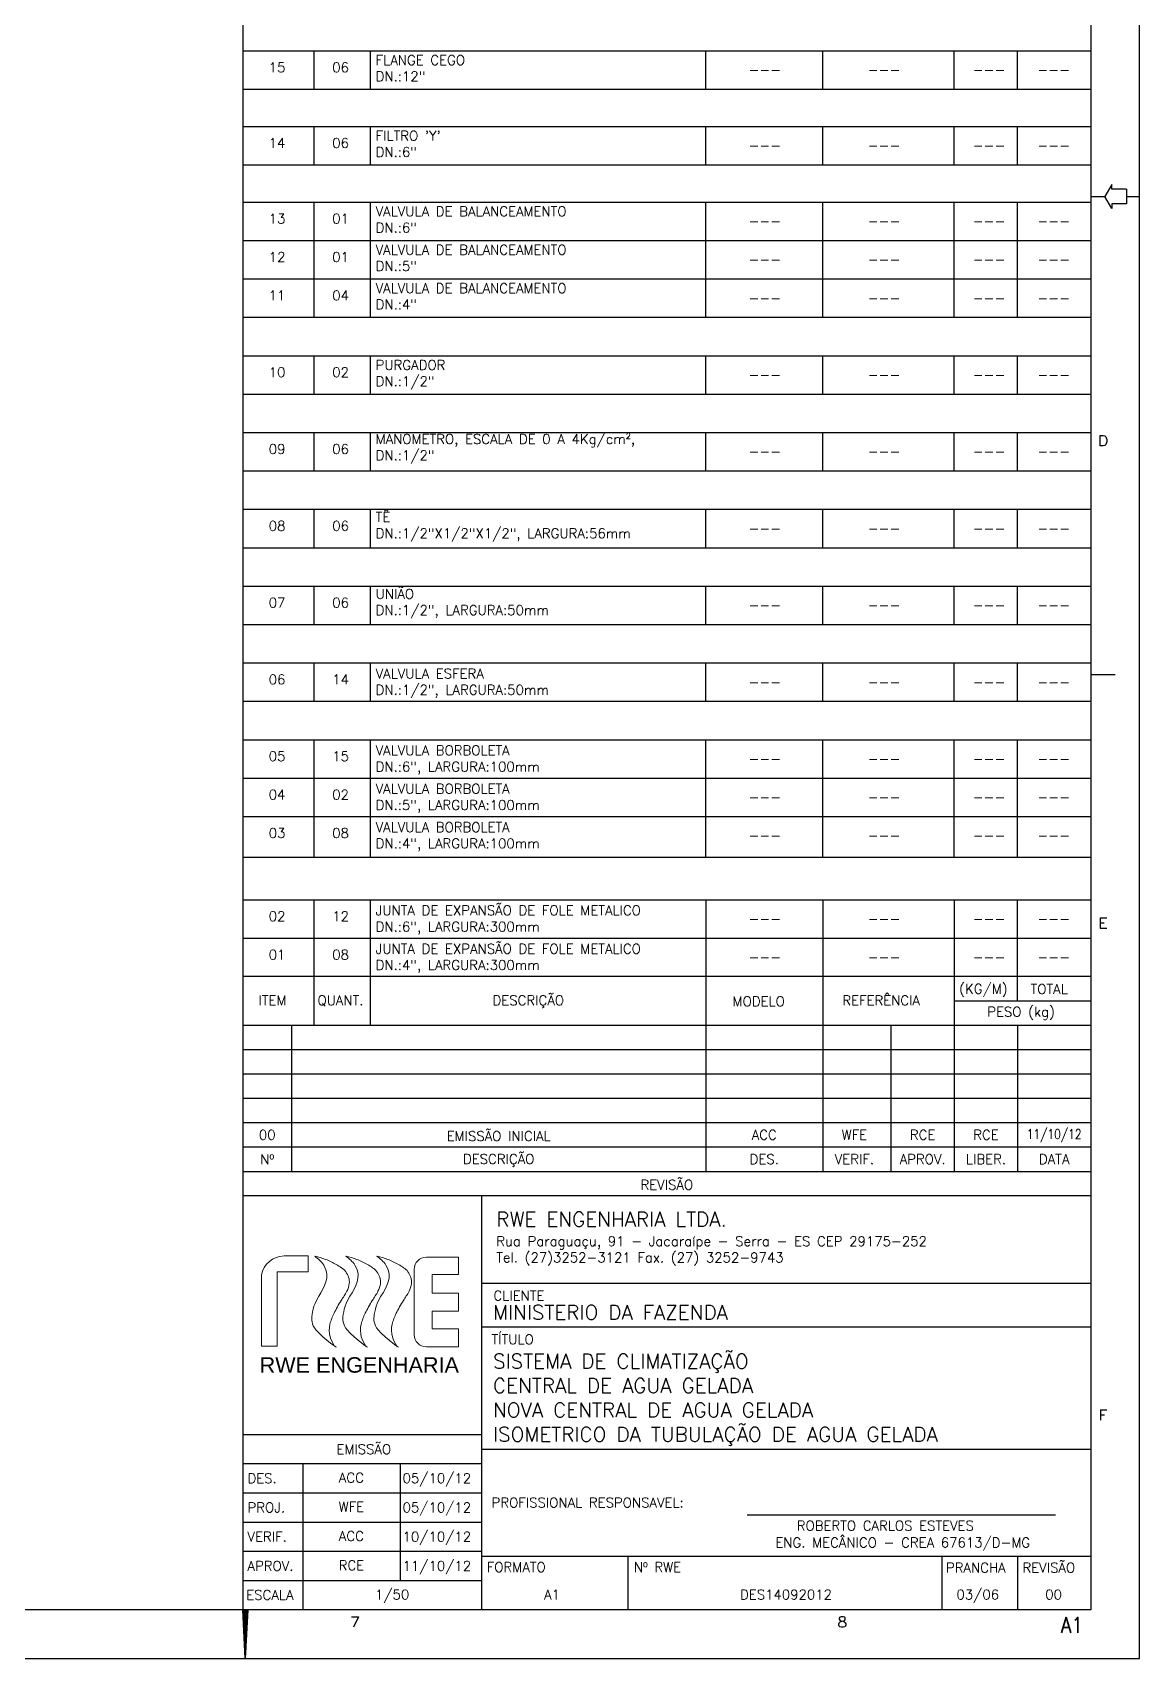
# Model space of a CAD drawing. Header units: millimetres. Extents: x -312439 to 477422, y -331570 to 212570.
# Drawn here: x 368584 to 379942, y 117031 to 133720 of the extents above; entities that cross this region are included whole.
import ezdxf
from ezdxf.enums import TextEntityAlignment as Align

# ---------------------------------------------------------------- set-up
doc = ezdxf.new("R2010")
doc.units = ezdxf.units.MM
doc.layers.add('FORMATO A1', color=1, linetype='Continuous')
doc.styles.add('ROMANS', font='romans.shx', dxfattribs={"height": 187.5})
doc.styles.get("Standard").update_dxf_attribs({"font": 'arial.ttf'})

# ---------------------------------------------------------------- blocks, each defined once
blk = doc.blocks.new('A$C2D342850')
at = {"layer": 'FORMATO A1', "color": 1, "linetype": 'Continuous'}
for p, q in [((84100, -59400), (84100, 0)), ((83533.6, -29142), (83390.3, -29390.1)), ((83533.6, -29242), (83533.6, -29142)), ((83833.6, -29242), (83533.6, -29242)), ((83833.6, -29241.8), (83833.6, -29538.3)), ((83100, -29390), (83390.3, -29390)), ((83533.6, -29638.3), (83390.3, -29390.1)), ((83533.6, -29538.3), (83533.6, -29638.3)), ((83833.6, -29538.3), (83533.6, -29538.3)), ((83833.6, -29390), (84100, -29390)), ((83283.79, -34293.44), (83283.79, -34510)), ((83100, -39200), (83600, -39200)), ((83294.1, -44193.44), (83428.16, -44193.44)), ((83294.1, -44193.44), (83294.1, -44410)), ((83294.1, -44296.56), (83376.6, -44296.56)), ((83294.1, -44410), (83428.16, -44410)), ((83299.27, -54293.44), (83299.27, -54510)), ((83299.27, -54293.44), (83433.33, -54293.44)), ((83299.27, -54396.56), (83381.77, -54396.56)), ((65750, -59400), (65699.5, -58400)), ((65705, -58400), (65705, -58508.91)), ((65714, -58400), (65714, -58687.13)), ((65723, -58400), (65723, -58865.35)), ((65732, -58400), (65732, -59043.56)), ((65741, -58400), (65741, -59221.78)), ((65800.5, -58400), (65750, -59400)), ((65750, -58400), (65750, -59400)), ((65759, -58400), (65759, -59221.78)), ((65768, -58400), (65768, -59043.56)), ((65777, -58400), (65777, -58865.35)), ((65786, -58400), (65786, -58687.13)), ((65795, -58400), (65795, -58508.91)), ((67927.8, -58543.44), (68072.17, -58543.44)), ((68072.17, -58543.44), (67969.05, -58760)), ((0, -59400), (84100, -59400))]:
    blk.add_line(p, q, dxfattribs=at)
at = {"layer": 'FORMATO A1', "color": 2, "linetype": 'Continuous'}
for p, q in [((83100, -1000), (83100, -58400)), ((83100, -43400.56), (83100, -46400.56)), ((83100, -58400), (2500, -58400))]:
    blk.add_line(p, q, dxfattribs=at)
at = {"layer": 'FORMATO A1', "color": 1, "linetype": 'Continuous'}
for points in [[(83283.79, -34293.44), (83355.98, -34293.44), (83386.92, -34303.75), (83407.54, -34324.37), (83417.85, -34345), (83428.17, -34375.94), (83428.17, -34427.5), (83417.85, -34458.44), (83407.54, -34479.06), (83386.92, -34499.69), (83355.98, -34510), (83283.79, -34510)], [(77980.2, -58543.44), (77949.26, -58553.75), (77938.95, -58574.37), (77938.95, -58595), (77949.26, -58615.62), (77969.89, -58625.94), (78011.14, -58636.25), (78042.08, -58646.56), (78062.7, -58667.19), (78073.01, -58687.81), (78073.01, -58718.75), (78062.7, -58739.37), (78052.39, -58749.69), (78021.45, -58760), (77980.2, -58760), (77949.26, -58749.69), (77938.95, -58739.37), (77928.64, -58718.75), (77928.64, -58687.81), (77938.95, -58667.19), (77959.58, -58646.56), (77990.51, -58636.25), (78031.76, -58625.94), (78052.39, -58615.62), (78062.7, -58595), (78062.7, -58574.37), (78052.39, -58553.75), (78021.45, -58543.44), (77980.2, -58543.44)]]:
    blk.add_lwpolyline(points, dxfattribs=at)
at = {"layer": 'FORMATO A1', "color": 1, "linetype": 'Continuous', "style": 'ROMANS', "width": 0.875}
blk.add_text('A1', height=320, dxfattribs=at).set_placement((82943.7, -58714), align=Align.MIDDLE_RIGHT)

msp = doc.modelspace()

# ---------------------------------------------------------------- linework, layer by layer
at = {"layer": 'FORMATO A1', "color": 1, "linetype": 'Continuous'}
for p, q in [((379942.032, 117031.232, 0), (379942.032, 146731.232, 0)), ((370742.032, 133531.931, 0), (379442.032, 133531.931, 0)), ((371474.442, 133137.799, 0), (371474.442, 133531.931, 0)), ((372051.779, 133137.799, 0), (372051.779, 133531.931, 0)), ((375492.032, 133137.799, 0), (375492.032, 133531.931, 0)), ((376692.032, 133137.799, 0), (376692.032, 133531.931, 0)), ((378042.032, 133137.799, 0), (378042.032, 133531.931, 0)), ((378692.032, 133137.799, 0), (378692.032, 133531.931, 0)), ((370742.032, 133137.799, 0), (379442.032, 133137.799, 0)), ((370742.032, 132755.686, 0), (379442.032, 132755.686, 0)), ((371474.442, 132361.554, 0), (371474.442, 132755.686, 0)), ((372051.779, 132361.554, 0), (372051.779, 132755.686, 0)), ((375492.032, 132361.554, 0), (375492.032, 132755.686, 0)), ((376692.032, 132361.554, 0), (376692.032, 132755.686, 0)), ((378042.032, 132361.554, 0), (378042.032, 132755.686, 0)), ((378692.032, 132361.554, 0), (378692.032, 132755.686, 0)), ((370742.032, 132361.554, 0), (379442.032, 132361.554, 0)), ((370742.032, 131979.442, 0), (379442.032, 131979.442, 0)), ((371474.442, 130797.044, 0), (371474.442, 131979.442, 0)), ((372051.779, 130797.044, 0), (372051.779, 131979.442, 0)), ((375492.032, 130797.044, 0), (375492.032, 131979.442, 0)), ((376692.032, 130797.044, 0), (376692.032, 131979.442, 0)), ((378042.032, 130797.044, 0), (378042.032, 131979.442, 0)), ((378692.032, 130797.044, 0), (378692.032, 131979.442, 0)), ((370742.032, 131585.309, 0), (379442.032, 131585.309, 0)), ((370742.032, 131191.177, 0), (379442.032, 131191.177, 0)), ((370742.032, 130797.044, 0), (379442.032, 130797.044, 0)), ((370742.032, 130402.912, 0), (379442.032, 130402.912, 0)), ((371474.442, 130008.78, 0), (371474.442, 130402.912, 0)), ((372051.779, 130008.78, 0), (372051.779, 130402.912, 0)), ((375492.032, 130008.78, 0), (375492.032, 130402.912, 0)), ((376692.032, 130008.78, 0), (376692.032, 130402.912, 0)), ((378042.032, 130008.78, 0), (378042.032, 130402.912, 0)), ((378692.032, 130008.78, 0), (378692.032, 130402.912, 0)), ((370742.032, 130008.78, 0), (379442.032, 130008.78, 0)), ((370742.032, 129614.647, 0), (379442.032, 129614.647, 0)), ((371474.442, 129220.515, 0), (371474.442, 129614.647, 0)), ((372051.779, 129220.515, 0), (372051.779, 129614.647, 0)), ((375492.032, 129220.515, 0), (375492.032, 129614.647, 0)), ((376692.032, 129220.515, 0), (376692.032, 129614.647, 0)), ((378042.032, 129220.515, 0), (378042.032, 129614.647, 0)), ((378692.032, 129220.515, 0), (378692.032, 129614.647, 0)), ((370742.032, 129220.515, 0), (379442.032, 129220.515, 0)), ((370742.032, 128826.382, 0), (379442.032, 128826.382, 0)), ((371474.442, 128432.25, 0), (371474.442, 128826.382, 0)), ((372051.779, 128432.25, 0), (372051.779, 128826.382, 0)), ((375492.032, 128432.25, 0), (375492.032, 128826.382, 0)), ((376692.032, 128432.25, 0), (376692.032, 128826.382, 0)), ((378042.032, 128432.25, 0), (378042.032, 128826.382, 0)), ((378692.032, 128432.25, 0), (378692.032, 128826.382, 0)), ((370742.032, 128432.25, 0), (379442.032, 128432.25, 0)), ((370742.032, 128038.118, 0), (379442.032, 128038.118, 0)), ((371474.442, 127643.985, 0), (371474.442, 128038.118, 0)), ((372051.779, 127643.985, 0), (372051.779, 128038.118, 0)), ((375492.032, 127643.985, 0), (375492.032, 128038.118, 0)), ((376692.032, 127643.985, 0), (376692.032, 128038.118, 0)), ((378042.032, 127643.985, 0), (378042.032, 128038.118, 0)), ((378692.032, 127643.985, 0), (378692.032, 128038.118, 0)), ((370742.032, 127643.985, 0), (379442.032, 127643.985, 0)), ((370742.032, 127249.853, 0), (379442.032, 127249.853, 0)), ((371474.442, 126855.72, 0), (371474.442, 127249.853, 0)), ((372051.779, 126855.72, 0), (372051.779, 127249.853, 0)), ((375492.032, 126855.72, 0), (375492.032, 127249.853, 0)), ((376692.032, 126855.72, 0), (376692.032, 127249.853, 0)), ((378042.032, 126855.72, 0), (378042.032, 127249.853, 0)), ((378692.032, 126855.72, 0), (378692.032, 127249.853, 0)), ((370742.032, 126855.72, 0), (379442.032, 126855.72, 0)), ((370742.032, 126461.588, 0), (379442.032, 126461.588, 0)), ((371474.442, 125255.371, 0), (371474.442, 126461.588, 0)), ((372051.779, 125255.371, 0), (372051.779, 126461.588, 0)), ((375492.032, 125255.371, 0), (375492.032, 126461.588, 0)), ((376692.032, 125255.371, 0), (376692.032, 126461.588, 0)), ((378042.032, 125255.371, 0), (378042.032, 126461.588, 0)), ((378692.032, 125255.371, 0), (378692.032, 126461.588, 0)), ((370742.032, 126067.456, 0), (379442.032, 126067.456, 0)), ((370742.032, 125673.323, 0), (379442.032, 125673.323, 0)), ((370742.032, 125255.371, 0), (379442.032, 125255.371, 0)), ((370742.032, 124819.217, 0), (379442.032, 124819.217, 0)), ((371474.442, 123530.952, 0), (371474.442, 124819.217, 0)), ((372051.779, 123530.952, 0), (372051.779, 124819.217, 0)), ((375492.032, 124819.217, 0), (375492.032, 122030.952, 0)), ((376692.032, 124819.217, 0), (376692.032, 122030.952, 0)), ((378042.032, 124819.217, 0), (378042.032, 122030.952, 0)), ((378692.032, 123780.952, 0), (378692.032, 124819.217, 0)), ((370742.032, 124425.084, 0), (379442.032, 124425.084, 0)), ((379442.032, 124030.952, 0), (370742.032, 124030.952, 0)), ((378042.032, 123780.952, 0), (379442.032, 123780.952, 0)), ((371242.032, 123530.952, 0), (371242.032, 122030.952, 0)), ((377392.032, 123530.952, 0), (377392.032, 122030.952, 0)), ((378692.032, 123530.952, 0), (378692.032, 122030.952, 0)), ((370742.032, 123280.952, 0), (379442.032, 123280.952, 0)), ((370742.032, 123030.952, 0), (379442.032, 123030.952, 0)), ((370742.032, 122780.952, 0), (379442.032, 122780.952, 0)), ((370742.032, 122530.952, 0), (379442.032, 122530.952, 0)), ((370742.032, 122280.952, 0), (379442.032, 122280.952, 0)), ((370742.032, 122030.952, 0), (379442.032, 122030.952, 0)), ((370742.032, 119031.232, 0), (373192.032, 119031.232, 0)), ((371357.238, 119031.232, 0), (371357.238, 117531.232, 0)), ((372354.412, 119031.232, 0), (372354.412, 117831.232, 0)), ((370742.032, 118731.232, 0), (373192.032, 118731.232, 0)), ((375916.289, 118504.591, 0), (379080.342, 118504.591, 0)), ((370742.032, 118431.232, 0), (373192.032, 118431.232, 0)), ((370742.032, 118131.232, 0), (373192.032, 118131.232, 0)), ((377913.91, 118081.232, 0), (377913.91, 117531.232, 0)), ((378692.032, 118081.232, 0), (378692.032, 117531.232, 0)), ((337892.032, 117031.232, 0), (379942.032, 117031.232, 0))]:
    msp.add_line(p, q, dxfattribs=at)
at = {"layer": 'FORMATO A1', "color": 2, "linetype": 'Continuous'}
for p, q in [((370742.032, 146231.232, 0), (370742.032, 117531.232, 0)), ((379442.032, 146231.232, 0), (379442.032, 117531.232, 0)), ((370742.032, 123530.952, 0), (379442.032, 123530.952, 0)), ((379438.432, 121780.952, 0), (370742.032, 121780.952, 0)), ((373192.032, 121780.952, 0), (373192.032, 117531.232, 0)), ((379442.032, 120880.952, 0), (373192.032, 120880.952, 0)), ((379442.032, 120430.952, 0), (373193.832, 120430.952, 0)), ((370742.032, 119331.232, 0), (373192.032, 119331.232, 0)), ((373192.032, 119181.232, 0), (379442.032, 119181.232, 0)), ((373192.032, 118081.232, 0), (379442.032, 118081.232, 0)), ((374692.032, 118081.232, 0), (374692.032, 117531.232, 0)), ((370742.032, 117831.232, 0), (373192.032, 117831.232, 0)), ((379442.032, 117531.232, 0), (339142.032, 117531.232, 0))]:
    msp.add_line(p, q, dxfattribs=at)
at = {"layer": 'FORMATO A1', "color": 140, "linetype": 'ByBlock', "lineweight": 9}
for p, q in [((371411.559, 121162.389, 0), (371164.735, 121162.389, 0)), ((371411.559, 120998.161, 0), (371411.559, 121162.389, 0)), ((371092.7, 120236.416, 0), (371092.7, 120998.161, 0)), ((371092.7, 120998.161, 0), (371411.559, 120998.161, 0)), ((372500.012, 121024.983, 0), (372500.012, 120354.07, 0)), ((372956.162, 121149.555, 0), (372624.584, 121149.555, 0)), ((372956.162, 120971.549, 0), (372956.162, 121149.555, 0)), ((370932.779, 120236.416, 0), (370932.779, 120967.378, 0)), ((372684.602, 120780.674, 0), (372684.602, 120971.549, 0)), ((372684.602, 120971.549, 0), (372956.162, 120971.549, 0)), ((372956.162, 120780.674, 0), (372684.602, 120780.674, 0)), ((372954.016, 120596.234, 0), (372954.016, 120780.674, 0)), ((372684.602, 120416.083, 0), (372684.602, 120596.234, 0)), ((372684.602, 120596.234, 0), (372956.162, 120596.234, 0)), ((372956.162, 120416.083, 0), (372684.602, 120416.083, 0)), ((372956.162, 120229.498, 0), (372956.162, 120416.083, 0)), ((370932.779, 120236.416, 0), (371092.7, 120236.416, 0)), ((372624.584, 120229.498, 0), (372956.162, 120229.498, 0))]:
    msp.add_line(p, q, dxfattribs=at)
for centre, radius, start, end in [((371167.534, 120923.604, 0), 238.801, 90.6715209, 169.4374744), ((372624.584, 121024.983, 0), 124.572, 90, 180), ((372624.584, 120354.07, 0), 124.572, 180, 270)]:
    msp.add_arc(centre, radius, start, end, dxfattribs=at)
at = {"layer": 'FORMATO A1', "color": 11, "linetype": 'ByBlock', "lineweight": 9}
for points in [[(371478.846, 121162.162, 0), (371572.077, 121067.871, 0), (371604.481, 120972.444, 0), (371482.406, 120673.755, 0), (371451.69, 120561.607, 0), (371491.615, 120404.528, 0), (371686.253, 120234.981, 0), (371682.51, 120237.475, 0)], [(371682.51, 120237.475, 0), (371637.471, 120332.304, 0), (371635.65, 120461.445, 0), (371677.518, 120574.215, 0), (371750.333, 120705.174, 0), (371808.584, 120799.756, 0), (371834.069, 120879.787, 0), (371797.904, 121000.422, 0), (371700.431, 121074.627, 0), (371591.354, 121127.962, 0), (371478.846, 121162.162, 0)]]:
    msp.add_spline(points, degree=3, dxfattribs=at)
at = {"layer": 'FORMATO A1', "color": 142, "linetype": 'ByBlock', "lineweight": 9}
for points in [[(371798.625, 121162.162, 0), (371891.856, 121067.871, 0), (371924.26, 120972.444, 0), (371802.185, 120673.755, 0), (371771.469, 120561.607, 0), (371811.394, 120404.528, 0), (372006.032, 120234.981, 0), (372002.289, 120237.475, 0)], [(372002.289, 120237.475, 0), (371957.25, 120332.304, 0), (371955.429, 120461.445, 0), (371997.297, 120574.215, 0), (372070.112, 120705.174, 0), (372128.363, 120799.756, 0), (372153.848, 120879.787, 0), (372117.683, 121000.422, 0), (372020.21, 121074.627, 0), (371911.133, 121127.962, 0), (371798.625, 121162.162, 0)]]:
    msp.add_spline(points, degree=3, dxfattribs=at)
at = {"layer": 'FORMATO A1', "color": 100, "linetype": 'ByBlock', "lineweight": 9}
for points in [[(372117.129, 121162.162, 0), (372210.359, 121067.871, 0), (372242.763, 120972.444, 0), (372120.688, 120673.755, 0), (372089.972, 120561.607, 0), (372129.897, 120404.528, 0), (372324.535, 120234.981, 0), (372320.792, 120237.475, 0)], [(372320.792, 120237.475, 0), (372275.753, 120332.304, 0), (372273.932, 120461.445, 0), (372315.801, 120574.215, 0), (372388.615, 120705.174, 0), (372446.867, 120799.756, 0), (372472.352, 120879.787, 0), (372436.186, 121000.422, 0), (372338.713, 121074.627, 0), (372229.636, 121127.962, 0), (372117.129, 121162.162, 0)]]:
    msp.add_spline(points, degree=3, dxfattribs=at)

# ---------------------------------------------------------------- block references
at = {"layer": 'FORMATO A1', "xscale": 0.5, "yscale": 0.5, "zscale": 0.5}
msp.add_blockref('A$C2D342850', (337892.032, 146731.232, 0), dxfattribs=at)

# ---------------------------------------------------------------- texts
at = {"layer": 'FORMATO A1', "color": 3, "linetype": 'Continuous', "style": 'ROMANS'}
for s, p in [('15', (371092.944, 133361.82)), ('14', (371092.944, 132585.575)), ('13', (371092.944, 131809.33)), ('12', (371092.944, 131415.198)), ('11', (371092.944, 131021.065)), ('10', (371092.944, 130232.8)), ('09', (371092.944, 129444.536)), ('08', (371092.944, 128656.271)), ('07', (371092.944, 127868.006)), ('06', (371092.944, 127079.741)), ('05', (371092.944, 126291.476)), ('04', (371092.944, 125897.344)), ('03', (371092.944, 125503.212)), ('02', (371092.944, 124649.105)), ('01', (371092.944, 124254.973))]:
    msp.add_text(s, height=100, dxfattribs=at).set_placement(p, align=Align.MIDDLE)
at = {"layer": 'FORMATO A1', "color": 4, "linetype": 'Continuous', "style": 'ROMANS'}
for s, p in [('06', (371745.297, 133361.82)), ('---', (376097.992, 133335.508)), ('---', (377321.356, 133335.508)), ('---', (378398.789, 133335.508)), ('---', (379062.239, 133335.508)), ('06', (371745.297, 132585.575)), ('---', (376097.992, 132559.264)), ('---', (377321.356, 132559.264)), ('---', (378398.789, 132559.264)), ('---', (379062.239, 132559.264)), ('01', (371745.297, 131809.33)), ('---', (376097.992, 131783.019)), ('---', (377321.356, 131783.019)), ('---', (378398.789, 131783.019)), ('---', (379062.239, 131783.019)), ('01', (371745.297, 131415.198)), ('---', (376097.992, 131388.886)), ('---', (377321.356, 131388.886)), ('---', (378398.789, 131388.886)), ('---', (379062.239, 131388.886)), ('04', (371745.297, 131021.065)), ('---', (376097.992, 130994.754)), ('---', (377321.356, 130994.754)), ('---', (378398.789, 130994.754)), ('---', (379062.239, 130994.754)), ('02', (371745.297, 130232.8)), ('---', (376097.992, 130206.489)), ('---', (377321.356, 130206.489)), ('---', (378398.789, 130206.489)), ('---', (379062.239, 130206.489)), ('06', (371745.297, 129444.536)), ('---', (376097.992, 129418.224)), ('---', (377321.356, 129418.224)), ('---', (378398.789, 129418.224)), ('---', (379062.239, 129418.224)), ('06', (371745.297, 128656.271)), ('---', (376097.992, 128629.959)), ('---', (377321.356, 128629.959)), ('---', (378398.789, 128629.959)), ('---', (379062.239, 128629.959)), ('06', (371745.297, 127868.006)), ('---', (376097.992, 127841.695)), ('---', (377321.356, 127841.695)), ('---', (378398.789, 127841.695)), ('---', (379062.239, 127841.695)), ('14', (371745.297, 127079.741)), ('---', (376097.992, 127053.43)), ('---', (377321.356, 127053.43)), ('---', (378398.789, 127053.43)), ('---', (379062.239, 127053.43)), ('15', (371745.297, 126291.476)), ('---', (376097.992, 126265.165)), ('---', (377321.356, 126265.165)), ('---', (378398.789, 126265.165)), ('---', (379062.239, 126265.165)), ('02', (371745.297, 125897.344)), ('---', (376097.992, 125871.033)), ('---', (377321.356, 125871.033)), ('---', (378398.789, 125871.033)), ('---', (379062.239, 125871.033)), ('08', (371745.297, 125503.212)), ('---', (376097.992, 125476.9)), ('---', (377321.356, 125476.9)), ('---', (378398.789, 125476.9)), ('---', (379062.239, 125476.9)), ('12', (371745.297, 124649.105)), ('---', (376097.992, 124622.794)), ('---', (377321.356, 124622.794)), ('---', (378398.789, 124622.794)), ('---', (379062.239, 124622.794)), ('08', (371745.297, 124254.973)), ('---', (376097.992, 124228.661)), ('---', (377321.356, 124228.661)), ('---', (378398.789, 124228.661)), ('---', (379062.239, 124228.661)), ('00', (370992.028, 122405.95, 0)), ('EMISSÃO INICIAL', (373367.032, 122405.952, 0)), ('ACC', (376092.032, 122405.952, 0)), ('WFE', (377017.028, 122405.95, 0)), ('RCE', (377717.028, 122405.95, 0)), ('RCE', (378367.028, 122405.95, 0))]:
    msp.add_text(s, height=100, dxfattribs=at).set_placement(p, align=Align.MIDDLE)
at = {"layer": 'FORMATO A1', "color": 1, "linetype": 'Continuous', "style": 'ROMANS'}
for s, p in [('ITEM', (370901.514, 123787, 0)), ('QUANT.', (371507.961, 123786.3, 0)), ('DESCRIÇÃO', (373303.878, 123786.4, 0)), ('REFERÊNCIA', (376893.178, 123785.25, 0)), ('(KG/M)', (378091.785, 123904.4, 0)), ('TOTAL', (378825.128, 123901.5, 0)), ('MODELO', (375767.478, 123776.55, 0)), ('PESO (kg)', (378380.206, 123669.14, 0)), ('CLIENTE', (373313.328, 120755.95, 0)), ('TÍTULO', (373293.828, 120305.95, 0)), ('DES.', (370789.553, 118881.23, 0)), ('05/10/12', (372381.042, 118881.232, 0)), ('PROFISSIONAL RESPONSAVEL:', (373293.828, 118631.586, 0)), ('PROJ.', (370789.553, 118581.23, 0)), ('05/10/12', (372381.042, 118581.232, 0)), ('VERIF.', (370789.553, 118281.23, 0)), ('10/10/12', (372381.042, 118281.232, 0)), ('ROBERTO CARLOS ESTEVES', (376425.445, 118394.887, 0)), ('ENG. MECÂNICO - CREA 67613/D-MG', (376206.153, 118221.402, 0)), ('APROV.', (370789.553, 117981.23, 0)), ('11/10/12', (372381.042, 117981.232, 0)), ('FORMATO', (373244.576, 117968.73, 0)), ('Nº RWE', (374753.878, 117968.73, 0)), ('PRANCHA', (377956.572, 117963.83, 0)), ('REVISÃO', (378742.028, 117963.83, 0)), ('ESCALA', (370777.078, 117683.78, 0))]:
    msp.add_text(s, height=100, dxfattribs=at).set_placement(p, align=Align.MIDDLE_LEFT)
at = {"layer": 'FORMATO A1', "color": 4, "linetype": 'Continuous', "style": 'ROMANS', "width": 0.8}
msp.add_text('11/10/12', height=100, dxfattribs=at).set_placement((379067.032, 122405.952, 0), align=Align.MIDDLE)
at = {"layer": 'FORMATO A1', "color": 1, "linetype": 'Continuous', "style": 'ROMANS'}
for s, p in [('Nº', (370992.028, 122155.95, 0)), ('DESCRIÇÃO', (373367.032, 122155.952, 0)), ('DES.', (376092.032, 122155.952, 0)), ('VERIF.', (377017.028, 122155.95, 0)), ('APROV.', (377717.028, 122155.95, 0)), ('LIBER.', (378367.028, 122155.95, 0)), ('DATA', (379067.032, 122155.952, 0)), ('REVISÃO', (375092.032, 121905.952, 0)), ('EMISSÃO', (371982.638, 119191.93, 0))]:
    msp.add_text(s, height=100, dxfattribs=at).set_placement(p, align=Align.MIDDLE)
at = {"layer": 'FORMATO A1', "color": 140, "linetype": 'ByBlock', "lineweight": 9}
msp.add_text('RWE ENGENHARIA', height=158.76, dxfattribs=at).set_placement((371936.602, 120044.101, 0), align=Align.MIDDLE)
at = {"layer": 'FORMATO A1', "color": 1, "linetype": 'Continuous', "style": 'ROMANS'}
for s, p in [('ACC', (371855.825, 118837.395, 0)), ('WFE', (371855.825, 118537.395, 0)), ('ACC', (371855.825, 118237.395, 0)), ('RCE', (371855.825, 117937.395, 0)), ('1/50', (372273.749, 117637.395, 0)), ('A1', (373914.662, 117637.395, 0)), ('DES14092012', (376314.916, 117637.395, 0)), ('03/06', (378282.676, 117637.395, 0)), ('00', (379060.798, 117637.395, 0))]:
    msp.add_text(s, height=100, dxfattribs=at).set_placement(p, align=Align.CENTER)
at = {"layer": 'FORMATO A1', "color": 4, "linetype": 'Continuous', "char_height": 100, "width": 4907.59334, "attachment_point": 1, "style": 'ROMANS'}
for s, insert in [('FLANGE CEGO\\PDN.:12" ', (372104.49, 133486.132)), ('FILTRO \'Y\'\\PDN.:6" ', (372104.49, 132709.888)), ('VALVULA DE BALANCEAMENTO\\PDN.:6" ', (372104.49, 131933.643)), ('VALVULA DE BALANCEAMENTO\\PDN.:5" ', (372104.49, 131539.51)), ('VALVULA DE BALANCEAMENTO\\PDN.:4" ', (372104.49, 131145.378)), ('PURGADOR\\PDN.:1/2" ', (372104.49, 130357.113)), ('MANOMETRO, ESCALA DE 0 A 4Kg/cm²,\\PDN.:1/2" ', (372104.49, 129597.108)), ('TÊ\\PDN.:1/2"X1/2"X1/2", LARGURA:56mm', (372104.49, 128796.094)), ('UNIÃO\\PDN.:1/2", LARGURA:50mm', (372104.49, 128007.829)), ('VALVULA ESFERA\\PDN.:1/2", LARGURA:50mm', (372104.49, 127189.901)), ('VALVULA BORBOLETA\\PDN.:6", LARGURA:100mm', (372104.49, 126401.636)), ('VALVULA BORBOLETA\\PDN.:5", LARGURA:100mm', (372104.49, 126007.503)), ('VALVULA BORBOLETA\\PDN.:4", LARGURA:100mm', (372104.49, 125613.371)), ('JUNTA DE EXPANSÃO DE FOLE METALICO\\PDN.:6", LARGURA:300mm', (372104.49, 124759.265)), ('JUNTA DE EXPANSÃO DE FOLE METALICO\\PDN.:4", LARGURA:300mm', (372104.49, 124365.132))]:
    msp.add_mtext(s, dxfattribs=dict(at, insert=insert))
at = {"layer": 'FORMATO A1', "color": 1, "linetype": 'Continuous', "insert": (373192.032, 121338.813, 0), "char_height": 150, "width": 6250, "attachment_point": 4, "style": 'ROMANS'}
msp.add_mtext('\\pxl1;RWE ENGENHARIA LTDA.\\P{\\H0.66667x;Rua Paraguaçu, 91 - Jacaraípe - Serra - ES CEP 29175-252\\PTel. (27)3252-3121 Fax. (27) 3252-9743}', dxfattribs=at)
at = {"layer": 'FORMATO A1', "color": 4, "char_height": 150, "width": 6250, "attachment_point": 1, "style": 'ROMANS'}
for s, insert in [('\\pxl1;MINISTERIO DA FAZENDA', (373158.565, 120658.77, 0)), ('\\pxl1;SISTEMA DE CLIMATIZAÇÃO\\PCENTRAL DE AGUA GELADA\\PNOVA CENTRAL DE AGUA GELADA\\PISOMETRICO DA TUBULAÇÃO DE AGUA GELADA', (373158.565, 120156.714, 0))]:
    msp.add_mtext(s, dxfattribs=dict(at, insert=insert))

doc.saveas('drawing.dxf')
